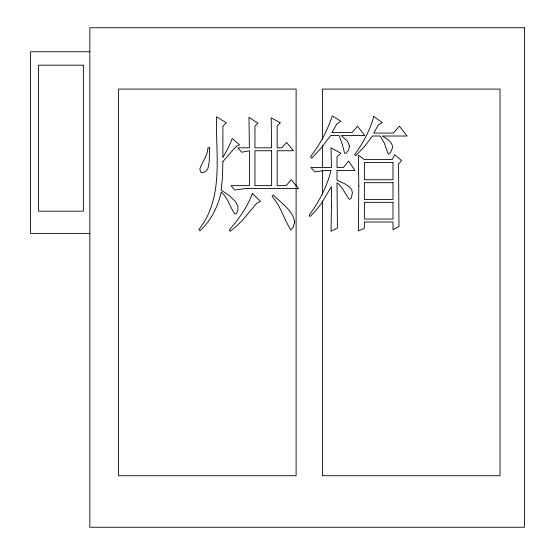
<?xml version="1.0" encoding="UTF-8"?>
<svg xmlns="http://www.w3.org/2000/svg" width="555" height="555" viewBox="0 0 555 555"><rect width="100%" height="100%" fill="white"/><g stroke="black" fill="none" stroke-linecap="round" stroke-linejoin="round"><path stroke-width="0.83" d="M89.848 51.754L30.587 51.754L30.587 233.391L89.848 233.391M322.455 139.361L322.455 89.078L500.034 89.078L500.034 475.732L322.455 475.732L322.455 200.91M322.455 145.424L322.455 167.971M322.455 170.565L322.455 194.84M296.12 187.042L296.12 89.078L118.548 89.078L118.548 475.732L296.12 475.732L296.12 188.776M358.808 185.883L358.377 230.831L364.364 228.376L364.364 221.993L392.995 221.993L392.995 229.853L398.983 226.412L398.552 164.023L401.542 160.589L394.702 154.692L392.142 159.604L364.364 159.604L358.377 155.185L358.808 185.883M331.453 205.78L331.023 231.324L337.433 227.89L337.01 182.692C342.657 187.132 345.154 193.931 349.4 199.398L351.114 198.17L352.397 193.251L351.808 189.754L349.192 186.619L344.329 183.552L337.01 180.236L337.01 170.413L354.957 170.413L348.547 161.075L343.42 167.464L337.01 167.464L337.01 156.656L340.853 153.215L331.023 147.817L331.453 167.464L310.939 167.464L314.782 171.883L325.043 170.413L331.023 170.413C326.978 186.653 319.167 201.715 309.232 215.111L310.085 216.589L315.746 210.664L321.192 203.692L331.453 186.619L331.453 205.78M222.895 161.567L222.472 177.538L221.188 190.06L229.839 196.081L235.292 201.361L237.859 206.085L237.859 210.449L236.465 213.453L234.862 214.133C230.027 207.057 227.959 198.01 221.188 192.023C217.914 206.633 211.101 220.751 199.821 230.831L198.968 229.361C224.275 197.726 215.541 154.047 216.485 116.862L226.315 122.759L222.895 126.2L222.895 157.641L228.667 146.957L232.302 138.479L239.566 144.869L236.146 146.34L222.895 161.567M209.651 147.817L209.221 161.817L207.938 168.449L206.016 170.905L203.664 172.376L201.583 172.681L200.459 171.641L199.821 168.935C202.367 161.894 207.549 155.775 207.938 147.817L209.651 147.817M349.4 145.847L348.762 149.781L346.195 153.215L344.648 153.34L342.137 143.884L339.147 135.531L330.6 135.531L321.623 147.568L311.792 158.133L310.509 156.656C320.124 144.487 327.36 130.564 332.306 115.884L340.853 121.288L337.01 123.744L331.883 132.583L351.967 132.583L357.524 126.2L364.788 135.531L341.283 135.531L347.694 141.428L349.4 145.847M294.698 221.993L293.2 227.148L290.855 229.853C283.917 219.412 280.879 206.065 272.047 196.449L273.331 194.972C281.087 203.095 292.721 210.04 294.698 221.993M373.765 116.377C370.025 130.307 363.123 143.162 354.534 154.692L355.81 155.671L364.253 146.832L372.481 136.024L380.175 136.024L384.233 142.899L387.973 153.464L388.722 154.2L390.644 152.237L392.565 147.817C392.794 141.879 386.696 138.653 382.312 136.024L407.099 136.024L399.406 126.2L393.426 133.075L373.765 133.075L378.461 124.722L382.312 122.759L373.765 116.377M252.386 193.501C247.412 207.126 238.796 219.017 229.305 229.853L230.165 231.324L235.986 226.627L242.341 220.397L256.66 203.324L260.51 201.361L252.386 193.501M280.164 122.759L277.174 126.2L277.174 147.817L281.878 147.817L286.574 142.413L293.415 150.759L277.174 150.759L277.174 185.641L286.151 185.641L291.278 179.744L298.541 188.589L245.123 188.589L234.862 190.06L231.019 185.641L249.396 185.641L249.396 150.759L241.702 152.237L237.859 147.817L249.396 147.817L248.966 117.355L257.943 123.252L254.953 126.2L254.953 147.817L271.617 147.817L271.194 117.847L280.164 122.759M524.413 27.75L89.848 27.75L89.848 527.25L524.413 527.25L524.413 27.75M83.361 65.185L38.517 65.185L38.517 211.171L83.361 211.171L83.361 65.185M271.617 150.759L254.953 150.759L254.953 185.641L271.617 185.641L271.617 150.759M392.995 162.553L364.364 162.553L364.364 179.744L392.995 179.744L392.995 162.553M392.995 182.692L364.364 182.692L364.364 199.398L392.995 199.398L392.995 182.692M392.995 202.339L364.364 202.339L364.364 219.045L392.995 219.045L392.995 202.339"/></g></svg>
